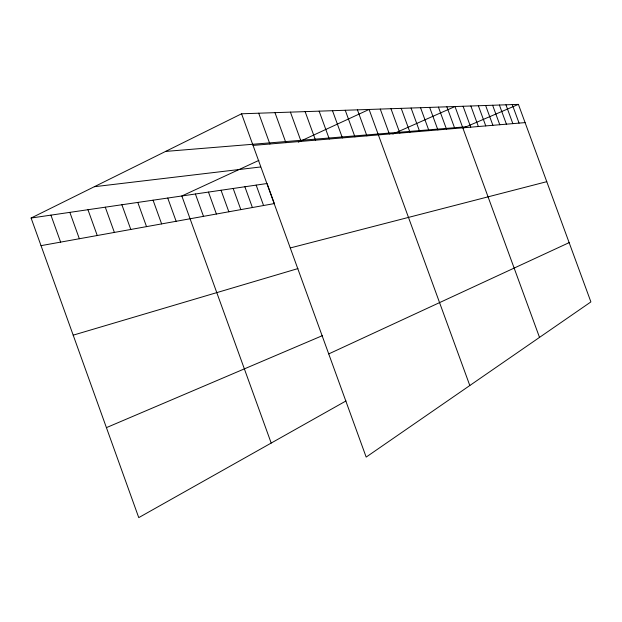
<?xml version="1.0" encoding="UTF-8"?>
<svg xmlns="http://www.w3.org/2000/svg" width="622" height="622" viewBox="0 0 622 622"><rect width="100%" height="100%" fill="white"/><g stroke="black" fill="none" stroke-linecap="round" stroke-linejoin="round"><path stroke-width="0.93" d="M345.995 400.949L138.753 517.621L31.1 218.034L241.569 113.787L518.398 104.379L590.9 301.911L366.171 457.084L241.569 113.787M258.884 160.383L181.834 195.984L271.192 443.058M298.288 142.174L369.095 109.456L469.812 385.523M328.727 353.918L569.146 242.634M392.863 134.018L455.001 106.533L539.515 337.396M463.584 127.883L518.398 104.379M106.416 427.633L322.305 335.686M73.186 335.165L297.946 268.58M290.264 247.953L546.769 181.678M41.021 245.651L274.356 203.573L267.071 183.513L31.1 218.034M94.334 186.717L260.61 166.968M253.045 145.408L525.092 122.612M165.592 151.418L466.181 126.771M512.271 104.589L519.067 123.117M505.943 104.807L512.847 123.638M499.396 105.025L506.417 124.175M492.632 105.258L499.769 124.734M485.627 105.491L492.888 125.31M478.372 105.74L485.766 125.908M470.862 105.997L478.38 126.523M463.079 106.261L470.73 127.168M446.86 106.813L454.799 128.505M438.424 107.101L446.503 129.197M429.654 107.396L437.896 129.92M420.55 107.707L428.947 130.667M411.08 108.026L419.64 131.452M401.221 108.36L409.952 132.261M390.958 108.71L399.868 133.108M380.26 109.075L389.349 133.987M357.432 109.853L366.918 135.868M345.249 110.265L354.944 136.871M332.498 110.7L342.411 137.921M319.14 111.151L329.287 139.025M305.13 111.626L315.525 140.175M290.427 112.131L301.071 141.388M274.978 112.652L285.879 142.656M258.713 113.204L269.894 144.001M256.163 185.107L263.572 205.517M244.874 186.763L252.4 207.53M233.172 188.474L240.838 209.622M221.043 190.246L228.842 211.783M208.463 192.089L216.402 214.022M195.401 194.002L203.495 216.355M167.738 198.045L176.135 221.284M153.066 200.191L161.627 223.904M137.796 202.43L146.528 226.626M121.881 204.755L130.791 229.464M105.281 207.18L114.378 232.418M87.959 209.723L97.25 235.513M69.851 212.366L79.344 238.739M50.918 215.134L60.622 242.113"/></g></svg>
